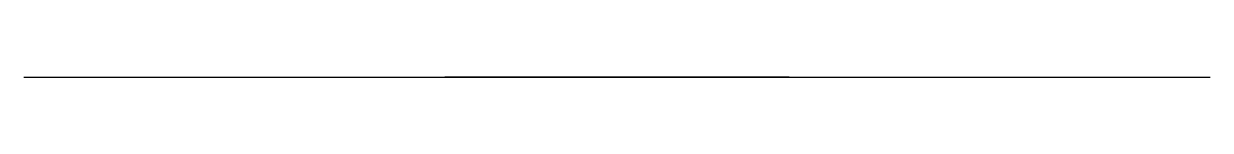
# Model space of a CAD drawing. Header units: millimetres. Extents: x 0 to 100, y 0 to 0.
import ezdxf

# ---------------------------------------------------------------- set-up
doc = ezdxf.new("R2010")
doc.units = ezdxf.units.MM

msp = doc.modelspace()

# ---------------------------------------------------------------- linework, layer by layer
msp.add_line((0, 0), (100, 0))
at = {"extrusion": (0, 1, 0)}
msp.add_circle((-50, 25), 14.5, dxfattribs=at)

doc.saveas('drawing.dxf')
